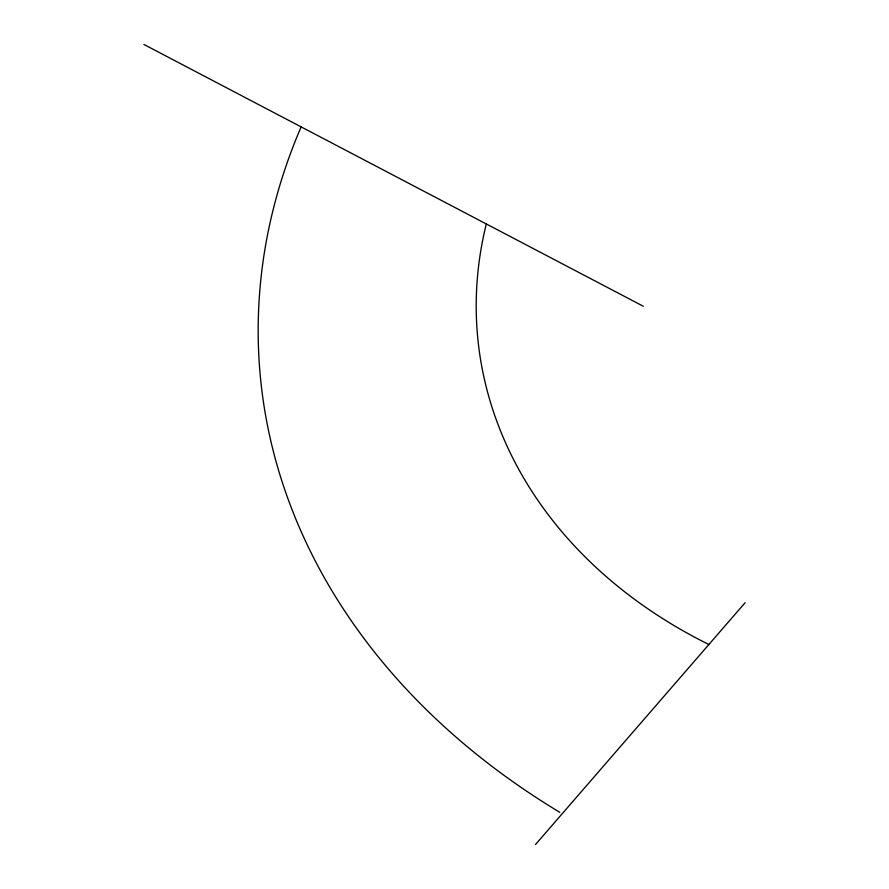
<?xml version="1.0" encoding="UTF-8"?>
<svg xmlns="http://www.w3.org/2000/svg" width="889" height="889" viewBox="0 0 889 889"><rect width="100%" height="100%" fill="white"/><g stroke="black" fill="none" stroke-linecap="round" stroke-linejoin="round"><path stroke-width="1.33" d="M535.489 844.55L745.115 602.709M143.885 44.45L643.292 306.249M708.877 644.503A523.11 416.285 -5.8 0 1 486.316 223.961M559.737 812.29A835.871 638.046 -4.5 0 1 301.138 126.883"/></g></svg>
